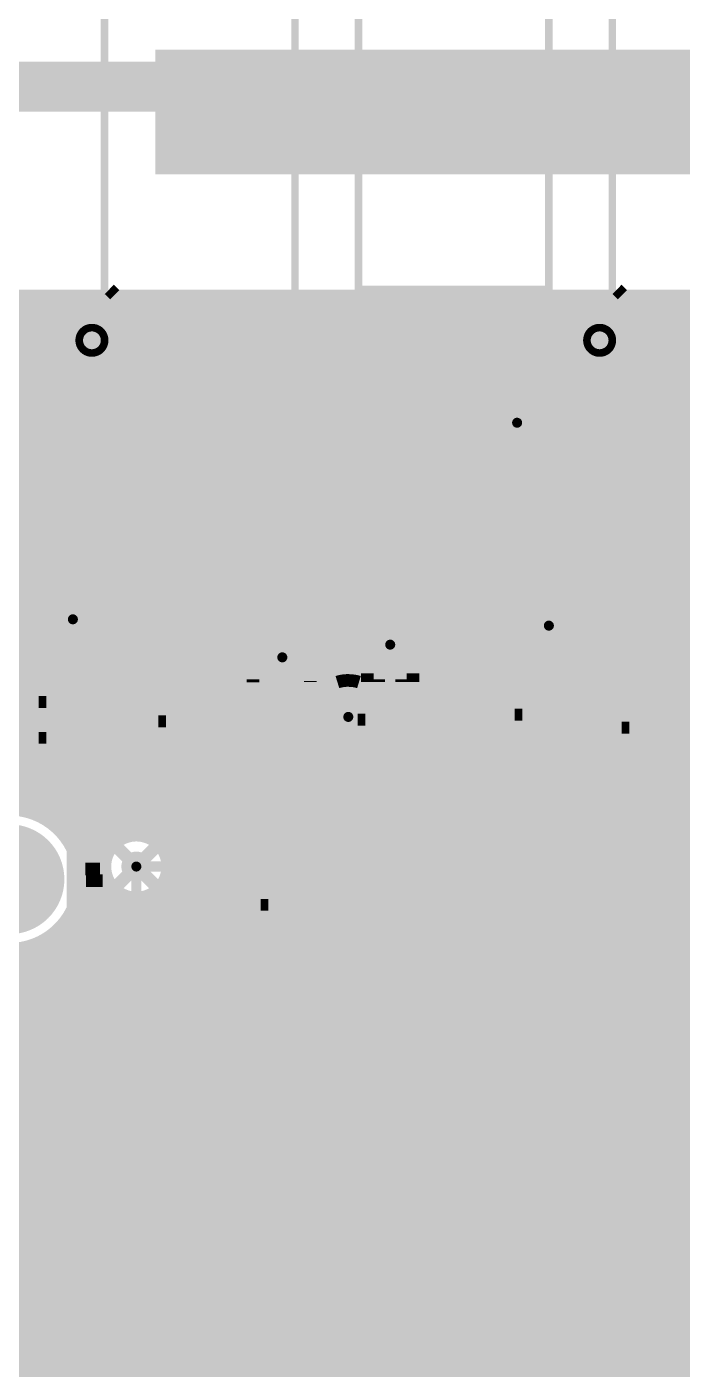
# Model space of a CAD drawing. Extents: x -11 to 221, y -93 to 178.
# Drawn here: x 88.61 to 101.73, y 91.15 to 118.04 of the extents above; entities that cross this region are included whole.
import ezdxf

# ---------------------------------------------------------------- set-up
doc = ezdxf.new("R2010")
doc.units = 0
doc.header["$MEASUREMENT"] = 0
doc.layers.get('0').update_dxf_attribs({"linetype": 'CONTINUOUS'})
for name, color, linetype in [('26-349-0_BOT', 7, 'CONTINUOUS'), ('26-349-0_DRD', 7, 'CONTINUOUS'), ('26-349-0_DRL', 2, 'CONTINUOUS'), ('26-349-0_FAB', 1, 'CONTINUOUS'), ('26-349-0_IN1', 3, 'CONTINUOUS'), ('26-349-0_IN2', 5, 'CONTINUOUS'), ('26-349-0_SMB', 10, 'CONTINUOUS'), ('26-349-0_SMT', 14, 'CONTINUOUS'), ('26-349-0_SPT', 9, 'CONTINUOUS'), ('26-349-0_SST', 12, 'CONTINUOUS'), ('26-349-0_TOP', 11, 'CONTINUOUS'), ('THRUHOLE_TAP', 15, 'CONTINUOUS')]:
    doc.layers.add(name, color=color, linetype=linetype)

# ---------------------------------------------------------------- blocks, each defined once
blk = doc.blocks.new('ROUND_50')
at = {"const_width": 1.09982}
blk.add_lwpolyline([(-0.54991, 0, 1), (0.54991, 0, 1)], format="xyb", close=True, dxfattribs=at)
blk = doc.blocks.new('ROUND_78')
at = {"const_width": 0.29972}
blk.add_lwpolyline([(-0.14986, 0, 1), (0.14986, 0, 1)], format="xyb", close=True, dxfattribs=at)
blk = doc.blocks.new('ROUND_96')
at = {"const_width": 0.50038}
blk.add_lwpolyline([(-0.25019, 0, 1), (0.25019, 0, 1)], format="xyb", close=True, dxfattribs=at)
blk = doc.blocks.new('ROUND_101')
at = {"const_width": 0.10033}
blk.add_lwpolyline([(-0.050164, 0, 1), (0.050164, 0, 1)], format="xyb", close=True, dxfattribs=at)
blk = doc.blocks.new('ROUND_102')
at = {"const_width": 0.10033}
blk.add_lwpolyline([(-0.050164, 0, 1), (0.050164, 0, 1)], format="xyb", close=True, dxfattribs=at)
blk = doc.blocks.new('ROUND_82')
at = {"const_width": 0.29972}
blk.add_lwpolyline([(-0.14986, 0, 1), (0.14986, 0, 1)], format="xyb", close=True, dxfattribs=at)
blk = doc.blocks.new('ROUND_83')
at = {"const_width": 0.29972}
blk.add_lwpolyline([(-0.14986, 0, 1), (0.14986, 0, 1)], format="xyb", close=True, dxfattribs=at)
blk = doc.blocks.new('RECTANGLE_3')
blk.add_solid([(0.4826, 0.4064), (0.4826, -0.4064), (-0.4826, 0.4064), (-0.4826, -0.4064)])
blk = doc.blocks.new('RECTANGLE_17')
blk.add_solid([(0.508, 0.635), (0.508, -0.635), (-0.508, 0.635), (-0.508, -0.635)])
blk = doc.blocks.new('RECTANGLE_12')
blk.add_solid([(0.40005, 0.65024), (0.40005, -0.65024), (-0.40005, 0.65024), (-0.40005, -0.65024)])
blk = doc.blocks.new('ROUND_88')
at = {"const_width": 0.10033}
blk.add_lwpolyline([(-0.050164, 0, 1), (0.050164, 0, 1)], format="xyb", close=True, dxfattribs=at)
blk = doc.blocks.new('ROUND_90')
at = {"const_width": 0.50038}
blk.add_lwpolyline([(-0.25019, 0, 1), (0.25019, 0, 1)], format="xyb", close=True, dxfattribs=at)

msp = doc.modelspace()

# ---------------------------------------------------------------- linework, layer by layer
at = {"layer": '26-349-0_BOT', "const_width": 0.2032}
for points in [[(150.495, 108.966), (89.662, 108.966), (88.646, 109.982), (84.328, 109.982)], [(90.805, 101.219), (122.936, 101.219), (123.317, 100.838)], [(86.995, 94.742), (120.142, 94.742), (120.65, 95.25)], [(148.2852, 92.6338), (82.3722, 92.6338)]]:
    msp.add_lwpolyline(points, dxfattribs=at)
at = {"layer": '26-349-0_DRD', "const_width": 0.254}
for points in [[(97.155, 111.379), (97.155, 108.839)], [(99.695, 111.379), (97.155, 111.379)], [(99.695, 111.379), (97.155, 108.839)], [(99.695, 108.839), (97.155, 111.379)], [(97.155, 111.379), (97.155, 108.839)], [(99.695, 111.379), (97.155, 111.379)], [(99.695, 111.379), (97.155, 108.839)], [(99.695, 108.839), (97.155, 111.379)], [(99.695, 108.839), (99.695, 111.379)], [(99.695, 108.839), (99.695, 111.379)], [(97.155, 108.839), (99.695, 108.839)], [(97.155, 108.839), (99.695, 108.839)], [(90.805, 107.442), (88.265, 107.442)], [(90.805, 107.442), (88.265, 104.902)], [(90.805, 104.902), (88.265, 107.442)], [(90.805, 107.442), (88.265, 107.442)], [(90.805, 107.442), (88.265, 104.902)], [(90.805, 104.902), (88.265, 107.442)], [(90.805, 104.902), (90.805, 107.442)], [(90.805, 104.902), (90.805, 107.442)], [(97.79, 107.315), (97.79, 104.775)], [(100.33, 107.315), (97.79, 107.315)], [(100.33, 107.315), (97.79, 104.775)], [(100.33, 104.775), (97.79, 107.315)], [(97.79, 107.315), (97.79, 104.775)], [(100.33, 107.315), (97.79, 107.315)], [(100.33, 107.315), (97.79, 104.775)], [(100.33, 104.775), (97.79, 107.315)], [(100.33, 104.775), (100.33, 107.315)], [(100.33, 104.775), (100.33, 107.315)], [(94.615, 106.934), (94.615, 104.394)], [(97.155, 106.934), (94.615, 106.934)], [(97.155, 106.934), (94.615, 104.394)], [(97.155, 104.394), (94.615, 106.934)], [(94.615, 106.934), (94.615, 104.394)], [(97.155, 106.934), (94.615, 106.934)], [(97.155, 106.934), (94.615, 104.394)], [(97.155, 104.394), (94.615, 106.934)], [(97.155, 104.394), (97.155, 106.934)], [(97.155, 104.394), (97.155, 106.934)], [(92.456, 106.68), (92.456, 104.14)], [(94.996, 106.68), (92.456, 106.68)], [(94.996, 106.68), (92.456, 104.14)], [(94.996, 104.14), (92.456, 106.68)], [(92.456, 106.68), (92.456, 104.14)], [(94.996, 106.68), (92.456, 106.68)], [(94.996, 106.68), (92.456, 104.14)], [(94.996, 104.14), (92.456, 106.68)], [(94.996, 104.14), (94.996, 106.68)], [(94.996, 104.14), (94.996, 106.68)], [(93.7768, 105.4862), (93.7768, 102.9462)], [(96.3168, 105.4862), (93.7768, 105.4862)], [(96.3168, 105.4862), (93.7768, 102.9462)], [(96.3168, 102.9462), (93.7768, 105.4862)], [(93.7768, 105.4862), (93.7768, 102.9462)], [(96.3168, 105.4862), (93.7768, 105.4862)], [(96.3168, 105.4862), (93.7768, 102.9462)], [(96.3168, 102.9462), (93.7768, 105.4862)], [(96.3168, 102.9462), (96.3168, 105.4862)], [(96.3168, 102.9462), (96.3168, 105.4862)], [(88.265, 104.902), (90.805, 104.902)], [(88.265, 104.902), (90.805, 104.902)], [(97.79, 104.775), (100.33, 104.775)], [(97.79, 104.775), (100.33, 104.775)], [(94.615, 104.394), (97.155, 104.394)], [(94.615, 104.394), (97.155, 104.394)], [(92.456, 104.14), (94.996, 104.14)], [(92.456, 104.14), (94.996, 104.14)], [(93.7768, 102.9462), (96.3168, 102.9462)], [(93.7768, 102.9462), (96.3168, 102.9462)], [(89.535, 102.489), (89.535, 99.949)], [(92.075, 102.489), (89.535, 102.489)], [(92.075, 102.489), (89.535, 99.949)], [(92.075, 99.949), (89.535, 102.489)], [(92.075, 99.949), (92.075, 102.489)], [(88.9, 100.965), (88.265, 101.6)], [(88.265, 100.33), (88.9, 100.965)], [(89.535, 99.949), (92.075, 99.949)]]:
    msp.add_lwpolyline(points, dxfattribs=at)
at = {"layer": '26-349-0_DRL', "const_width": 2.49936}
msp.add_lwpolyline([(91.186, 116.332), (162.56, 116.332), (164.211, 117.983), (174.752, 117.983)], dxfattribs=at)
at = {"layer": '26-349-0_FAB', "const_width": 1.00076}
msp.add_lwpolyline([(187.325, 48.26), (67.945, 48.26), (67.945, 115.57), (69.215, 116.84), (187.96, 116.84)], dxfattribs=at)
at = {"layer": '26-349-0_IN1', "const_width": 0.254}
for points in [[(165.481, 112.649), (71.247, 112.649), (69.596, 110.998), (69.596, 51.562)], [(165.481, 112.5982), (71.1962, 112.5982)], [(88.5698, 112.649), (88.5698, 108.966)], [(88.7984, 112.649), (88.7984, 108.966)], [(89.027, 112.649), (89.027, 108.966)], [(89.2556, 112.649), (89.2556, 108.966)], [(89.4842, 112.649), (89.4842, 108.966)], [(89.7128, 112.649), (89.7128, 108.966)], [(89.9414, 112.649), (89.9414, 108.966)], [(90.17, 112.649), (90.17, 108.966)], [(90.3986, 112.649), (90.3986, 108.966)], [(90.6272, 112.649), (90.6272, 108.966)], [(90.8558, 112.649), (90.8558, 108.966)], [(91.0844, 112.649), (91.0844, 108.966)], [(91.313, 112.649), (91.313, 108.966)], [(91.5416, 112.649), (91.5416, 108.966)], [(91.7702, 112.649), (91.7702, 108.966)], [(91.9988, 112.649), (91.9988, 108.966)], [(92.2274, 112.649), (92.2274, 108.966)], [(92.456, 112.649), (92.456, 108.966)], [(92.6846, 112.649), (92.6846, 108.966)], [(92.9132, 112.649), (92.9132, 108.966)], [(93.1418, 112.649), (93.1418, 108.966)], [(93.3704, 112.649), (93.3704, 108.966)], [(93.599, 112.649), (93.599, 108.966)], [(93.8276, 112.649), (93.8276, 108.966)], [(94.0562, 112.649), (94.0562, 108.966)], [(94.2848, 112.649), (94.2848, 108.966)], [(94.5134, 112.649), (94.5134, 108.966)], [(94.742, 112.649), (94.742, 108.966)], [(94.9706, 112.649), (94.9706, 108.966)], [(95.1992, 112.649), (95.1992, 108.966)], [(95.4278, 112.649), (95.4278, 108.966)], [(95.6564, 112.649), (95.6564, 108.966)], [(95.885, 112.649), (95.885, 108.966)], [(96.1136, 112.649), (96.1136, 108.966)], [(96.3422, 112.649), (96.3422, 108.966)], [(96.5708, 112.649), (96.5708, 108.966)], [(96.7994, 112.649), (96.7994, 108.966)], [(97.028, 112.649), (97.028, 108.966)], [(97.2566, 112.649), (97.2566, 108.966)], [(97.4852, 112.649), (97.4852, 108.966)], [(97.7138, 112.649), (97.7138, 108.966)], [(97.9424, 112.649), (97.9424, 108.966)], [(98.171, 112.649), (98.171, 108.966)], [(98.3996, 112.649), (98.3996, 108.966)], [(98.6282, 112.649), (98.6282, 108.966)], [(98.8568, 112.649), (98.8568, 108.966)], [(99.0854, 112.649), (99.0854, 108.966)], [(99.314, 112.649), (99.314, 108.966)], [(99.5426, 112.649), (99.5426, 108.966)], [(99.7712, 112.649), (99.7712, 108.966)], [(99.9998, 112.649), (99.9998, 108.966)], [(100.2284, 112.649), (100.2284, 108.966)], [(100.457, 112.649), (100.457, 108.966)], [(100.6856, 112.649), (100.6856, 108.966)], [(100.9142, 112.649), (100.9142, 108.966)], [(101.1428, 112.649), (101.1428, 108.966)], [(101.3714, 112.649), (101.3714, 108.966)], [(101.6, 112.649), (101.6, 108.966)], [(101.8286, 112.649), (101.8286, 108.966)], [(165.481, 112.3696), (70.9676, 112.3696)], [(165.481, 112.141), (70.739, 112.141)], [(165.481, 111.9124), (70.5104, 111.9124)], [(165.481, 111.6838), (70.2818, 111.6838)], [(165.481, 111.2266), (69.8246, 111.2266)], [(165.481, 111.4552), (70.0532, 111.4552)], [(165.481, 110.998), (69.596, 110.998)], [(133.48462, 110.7694), (69.596, 110.7694)], [(133.31952, 110.5408), (84.80044, 110.5408)], [(133.25602, 110.3122), (84.98078, 110.3122)], [(133.26872, 110.0836), (85.0519, 110.0836)], [(133.36016, 109.855), (86.72576, 109.855)], [(133.58114, 109.6264), (86.87562, 109.6264)], [(137.99058, 109.3978), (86.92896, 109.3978)], [(149.79142, 109.1692), (86.90864, 109.1692)], [(148.32838, 108.966), (86.82482, 108.966)], [(148.3106, 108.4072), (84.89188, 108.2294)], [(88.5698, 108.23956), (88.5698, 104.90454)], [(88.7984, 108.23956), (88.7984, 104.90454)], [(89.027, 108.23956), (89.027, 104.90708)], [(89.2556, 108.23956), (89.2556, 104.90708)], [(89.4842, 108.2421), (89.4842, 104.90708)], [(89.7128, 108.2421), (89.7128, 104.90708)], [(89.9414, 108.2421), (89.9414, 104.90708)], [(90.17, 108.2421), (90.17, 104.90708)], [(90.3986, 108.24464), (90.3986, 104.90708)], [(90.6272, 108.24464), (90.6272, 104.90708)], [(90.8558, 108.24464), (90.8558, 104.90962)], [(91.0844, 108.24464), (91.0844, 104.90962)], [(91.313, 108.24718), (91.313, 104.90962)], [(91.5416, 108.24718), (91.5416, 104.90962)], [(91.7702, 108.24718), (91.7702, 104.90962)], [(91.9988, 108.24718), (91.9988, 104.90962)], [(92.2274, 108.24972), (92.2274, 104.90962)], [(92.456, 108.24972), (92.456, 104.91216)], [(92.6846, 108.24972), (92.6846, 104.91216)], [(92.9132, 108.24972), (92.9132, 104.91216)], [(93.1418, 108.25226), (93.1418, 105.84942)], [(93.3704, 108.25226), (93.3704, 106.05008)], [(93.599, 108.25226), (93.599, 106.12882)], [(93.8276, 108.25226), (93.8276, 106.1339)], [(94.0562, 108.2548), (94.0562, 106.06278)], [(150.32228, 108.2548), (94.1324, 108.2548)], [(94.2848, 108.2548), (94.2848, 105.88244)], [(94.5134, 108.2548), (94.5134, 104.9147)], [(94.742, 108.25734), (94.742, 104.9147)], [(94.9706, 108.25734), (94.9706, 104.94264)], [(95.1992, 108.25734), (95.1992, 105.918)], [(95.4278, 108.25734), (95.4278, 106.2355)], [(95.6564, 108.25988), (95.6564, 106.35742)], [(95.885, 108.25988), (95.885, 106.39552)], [(96.1136, 108.25988), (96.1136, 106.35742)], [(96.3422, 108.25988), (96.3422, 106.2355)], [(96.5708, 108.26242), (96.5708, 105.918)], [(96.7994, 108.26242), (96.7994, 104.91724)], [(97.028, 108.26242), (97.028, 104.91724)], [(97.2566, 108.26242), (97.2566, 104.91724)], [(97.4852, 108.26496), (97.4852, 104.91724)], [(97.7138, 108.26496), (97.7138, 104.91978)], [(97.9424, 108.26496), (97.9424, 104.91978)], [(98.171, 108.26496), (98.171, 104.91978)], [(98.3996, 108.2675), (98.3996, 104.91978)], [(98.6282, 108.2675), (98.6282, 104.91978)], [(98.8568, 108.2675), (98.8568, 104.91978)], [(99.0854, 108.2675), (99.0854, 104.91978)], [(99.314, 108.27004), (99.314, 104.91978)], [(99.5426, 108.27004), (99.5426, 104.92232)], [(99.7712, 108.27004), (99.7712, 104.92232)], [(99.9998, 108.27004), (99.9998, 104.92232)], [(100.2284, 108.27258), (100.2284, 104.92232)], [(100.457, 108.27258), (100.457, 104.92232)], [(100.6856, 108.27258), (100.6856, 104.92232)], [(100.9142, 108.27258), (100.9142, 104.92232)], [(101.1428, 108.27512), (101.1428, 104.92486)], [(101.3714, 108.27512), (101.3714, 104.92486)], [(101.6, 108.27512), (101.6, 104.92486)], [(101.8286, 108.27512), (101.8286, 104.92486)], [(148.78558, 108.0262), (84.96808, 108.0262)], [(148.58492, 107.7976), (84.97824, 107.7976)], [(148.50364, 107.569), (84.91728, 107.569)], [(148.5011, 107.3404), (84.75218, 107.3404)], [(148.57222, 107.1118), (74.9808, 107.1118)], [(146.25828, 106.8832), (84.37118, 106.8832)], [(145.87982, 106.6546), (84.74964, 106.6546)], [(105.51922, 106.426), (84.8868, 106.426)], [(95.38462, 106.1974), (84.93252, 106.1974)], [(105.36936, 106.1974), (96.38538, 106.1974)], [(93.25356, 105.9688), (84.90204, 105.9688)], [(95.21952, 105.9688), (94.19844, 105.9688)], [(102.77856, 105.9688), (96.55048, 105.9688)], [(93.07322, 105.7402), (84.79028, 105.7402)], [(95.15602, 105.7402), (94.37878, 105.7402)], [(102.59822, 105.7402), (96.61144, 105.7402)], [(93.00464, 105.283), (81.7118, 105.283)], [(93.0021, 105.5116), (84.51596, 105.5116)], [(95.26016, 105.283), (94.44482, 105.283)], [(95.16872, 105.5116), (94.4499, 105.5116)], [(95.1992, 105.41), (95.1992, 104.93248)], [(102.52964, 105.283), (96.50984, 105.283)], [(96.5708, 105.41), (96.5708, 104.91724)], [(102.5271, 105.5116), (96.60128, 105.5116)], [(93.08592, 105.0544), (81.57464, 105.0544)], [(95.48114, 105.0544), (94.36608, 105.0544)], [(95.4278, 105.0925), (95.4278, 104.9147)], [(102.61092, 105.0544), (96.28886, 105.0544)], [(96.3422, 105.0925), (96.3422, 104.91724)], [(93.19006, 104.91216), (86.106, 104.902)], [(93.1418, 104.97058), (93.1418, 104.91216)], [(94.82836, 104.9147), (94.26448, 104.9147)], [(94.2848, 104.93756), (94.2848, 104.9147)], [(102.70236, 104.92486), (95.26016, 104.9147)], [(95.6564, 104.96804), (95.6564, 104.9147)], [(96.1136, 104.96804), (96.1136, 104.91724)], [(86.741, 104.013), (94.3483, 104.0003)], [(88.5698, 104.01046), (88.5698, 102.46614)], [(88.7984, 104.01046), (88.7984, 102.4001)], [(89.027, 104.00792), (89.027, 102.29342)], [(89.2556, 104.00792), (89.2556, 102.1334)], [(89.4842, 104.00792), (89.4842, 101.8921)], [(89.7128, 104.00792), (89.7128, 101.46538)], [(89.9414, 104.00792), (89.9414, 83.90128)], [(90.17, 104.00792), (90.17, 101.58222)], [(90.3986, 104.00792), (90.3986, 101.82606)], [(90.6272, 104.00792), (90.6272, 101.92766)], [(90.8558, 104.00538), (90.8558, 101.94798)], [(91.0844, 104.00538), (91.0844, 101.89464)], [(91.313, 104.00538), (91.313, 101.74478)], [(91.5416, 104.00538), (91.5416, 77.3049)], [(91.7702, 104.00538), (91.7702, 77.23378)], [(91.9988, 104.00538), (91.9988, 82.84718)], [(92.2274, 104.00538), (92.2274, 83.22564)], [(92.456, 104.00284), (92.456, 83.3628)], [(92.6846, 104.00284), (92.6846, 83.40852)], [(92.9132, 104.00284), (92.9132, 83.37804)], [(93.1418, 104.00284), (93.1418, 83.26628)], [(93.3704, 104.00284), (93.3704, 82.99196)], [(93.599, 104.00284), (93.599, 76.94168)], [(93.8276, 104.00284), (93.8276, 77.00264)], [(94.0562, 104.00284), (94.0562, 80.10144)], [(94.2848, 104.0003), (94.2848, 80.28178)], [(95.7453, 104.0003), (104.02824, 103.9876)], [(95.885, 103.99776), (95.885, 84.03082)], [(96.1136, 103.99776), (96.1136, 83.95208)], [(96.3422, 103.99776), (96.3422, 83.75142)], [(96.5708, 103.99776), (96.5708, 51.562)], [(96.7994, 103.99776), (96.7994, 51.562)], [(97.028, 103.99776), (97.028, 51.562)], [(97.2566, 103.99776), (97.2566, 51.562)], [(97.4852, 103.99776), (97.4852, 51.562)], [(97.7138, 103.99522), (97.7138, 51.562)], [(97.9424, 103.99522), (97.9424, 51.562)], [(98.171, 103.99522), (98.171, 51.562)], [(98.3996, 103.99522), (98.3996, 51.562)], [(98.6282, 103.99522), (98.6282, 51.562)], [(98.8568, 103.99522), (98.8568, 51.562)], [(99.0854, 103.99522), (99.0854, 51.562)], [(99.314, 103.99268), (99.314, 51.562)], [(99.5426, 103.99268), (99.5426, 51.562)], [(99.7712, 103.99268), (99.7712, 51.562)], [(99.9998, 103.99268), (99.9998, 51.562)], [(100.2284, 103.99268), (100.2284, 51.562)], [(100.457, 103.99268), (100.457, 51.562)], [(100.6856, 103.99268), (100.6856, 51.562)], [(100.9142, 103.99014), (100.9142, 51.562)], [(101.1428, 103.99014), (101.1428, 51.562)], [(101.3714, 103.99014), (101.3714, 51.562)], [(101.6, 103.99014), (101.6, 51.562)], [(101.8286, 103.99014), (101.8286, 51.562)], [(94.54642, 103.6828), (86.4108, 103.6828)], [(94.38132, 103.9114), (86.6394, 103.9114)], [(94.5134, 103.71582), (94.5134, 80.3529)], [(104.22382, 103.6828), (95.54718, 103.6828)], [(95.6564, 103.81234), (95.6564, 84.0359)], [(104.05872, 103.9114), (95.71228, 103.9114)], [(128.20142, 103.4542), (86.1822, 103.4542)], [(94.742, 103.55072), (94.742, 80.34782)], [(94.9706, 103.48722), (94.9706, 80.26908)], [(95.1992, 103.49992), (95.1992, 83.78444)], [(95.4278, 103.59136), (95.4278, 83.96478)], [(128.17348, 103.2256), (85.9536, 103.2256)], [(128.2192, 102.997), (85.725, 102.997)], [(128.35382, 102.7684), (85.4964, 102.7684)], [(128.73228, 102.5398), (85.2678, 102.5398)], [(138.4935, 102.3112), (88.99398, 102.3112)], [(138.36904, 102.0826), (89.31148, 102.0826)], [(90.44178, 101.854), (89.51214, 101.854)], [(138.33348, 101.854), (91.16822, 101.854)], [(90.1954, 101.6254), (89.64676, 101.6254)], [(138.36904, 101.6254), (91.41206, 101.6254)], [(90.0938, 101.3968), (89.73312, 101.3968)], [(122.84456, 101.3968), (91.51366, 101.3968)], [(90.07602, 101.1682), (89.78392, 101.1682)], [(122.66422, 101.1682), (91.53398, 101.1682)], [(90.27922, 100.711), (89.77376, 100.711)], [(90.12936, 100.9396), (89.79662, 100.9396)], [(90.17, 100.85578), (90.17, 83.80984)], [(122.59564, 100.711), (91.33078, 100.711)], [(122.5931, 100.9396), (91.48064, 100.9396)], [(89.7128, 100.46462), (89.7128, 83.91144)], [(122.67692, 100.4824), (89.71788, 100.4824)], [(90.3986, 100.6094), (90.3986, 83.58886)], [(90.6272, 100.5078), (90.6272, 57.81294)], [(90.8558, 100.49002), (90.8558, 77.02042)], [(91.0844, 100.54336), (91.0844, 77.22108)], [(91.313, 100.69322), (91.313, 77.29982)], [(122.87758, 100.2538), (89.62136, 100.2538)], [(133.08584, 100.0252), (89.47404, 100.0252)], [(89.4842, 100.0379), (89.4842, 83.85048)], [(89.027, 99.63658), (89.027, 84.03082)], [(130.40614, 99.7966), (89.2556, 99.7966)], [(89.2556, 99.7966), (89.2556, 83.95208)], [(88.5698, 99.46386), (88.5698, 83.96478)], [(88.7984, 99.5299), (88.7984, 84.0359)], [(130.18516, 99.568), (88.89238, 99.568)], [(130.08102, 99.1108), (81.8388, 99.1108)], [(130.09372, 99.3394), (82.0674, 99.3394)], [(125.67158, 98.8822), (81.6102, 98.8822)], [(125.47092, 98.6536), (81.3816, 98.6536)], [(125.38964, 98.425), (81.153, 98.425)], [(125.3871, 98.1964), (80.9244, 98.1964)], [(125.45822, 97.9678), (80.6958, 97.9678)], [(153.20264, 97.5106), (80.2386, 97.5106)], [(125.63856, 97.7392), (80.4672, 97.7392)], [(153.4414, 97.282), (80.01, 97.282)], [(153.47696, 97.0534), (79.7814, 97.0534)], [(153.2255, 96.8248), (79.5528, 96.8248)], [(153.06294, 96.5962), (79.3242, 96.5962)], [(152.8953, 96.139), (78.867, 96.139)], [(152.95626, 96.3676), (79.0956, 96.3676)], [(120.33504, 95.9104), (80.89138, 95.9104)], [(120.05818, 95.6818), (81.05648, 95.6818)], [(119.94642, 95.4532), (87.16518, 95.4532)], [(119.91848, 95.2246), (87.54364, 95.2246)], [(119.9642, 94.996), (87.6808, 94.996)], [(120.47728, 94.5388), (87.69604, 94.5388)], [(120.09882, 94.7674), (87.72652, 94.7674)], [(132.74802, 94.3102), (87.58428, 94.3102)], [(132.80136, 94.0816), (87.30996, 94.0816)], [(132.95122, 93.853), (83.17484, 93.853)], [(155.8544, 93.6244), (83.06308, 93.6244)], [(155.7528, 93.3958), (82.78876, 93.3958)], [(147.78482, 93.1672), (82.87258, 93.1672)], [(147.61972, 92.9386), (83.03768, 92.9386)], [(147.55622, 92.71), (83.09864, 92.71)], [(147.56892, 92.4814), (83.08848, 92.4814)], [(147.66036, 92.2528), (82.99704, 92.2528)], [(121.48058, 92.0242), (82.77606, 92.0242)], [(121.27992, 91.7956), (78.486, 91.7956)], [(121.19864, 91.567), (78.486, 91.567)], [(121.1961, 91.3384), (78.486, 91.3384)], [(121.26722, 91.1098), (78.486, 91.1098)]]:
    msp.add_lwpolyline(points, dxfattribs=at)
for points in [[(95.885, 106.39552, 0.4142136), (95.15348, 105.664)], [(96.61652, 105.664, 0.4142136), (95.885, 106.39552)], [(93.726, 106.14152, 0.4142136), (92.99448, 105.41)], [(94.45752, 105.41, 0.4142136), (93.726, 106.14152)], [(95.15348, 105.664, 0.4142136), (95.885, 104.93248)], [(95.885, 104.93248, 0.4142136), (96.61652, 105.664)], [(92.99448, 105.41, 0.1893556), (93.19004, 104.91214)], [(94.26448, 104.9147, 0.1880853), (94.45763, 105.41)], [(95.0468, 104.94772, 0.0759188), (94.82846, 104.91438)], [(95.26016, 104.9147, 0.0742493), (95.0468, 104.94656)], [(94.3483, 104.0003, 0.3289003), (95.0468, 103.48468)], [(95.0468, 103.48468, 0.3289011), (95.7453, 104.0003)], [(89.79662, 100.965, 0.4142136), (88.265, 102.49662)], [(90.805, 101.95052, 0.4142136), (90.07348, 101.219)], [(91.53652, 101.219, 0.4142136), (90.805, 101.95052)], [(90.07348, 101.219, 0.4142136), (90.805, 100.48748)], [(90.805, 100.48748, 0.4142136), (91.53652, 101.219)], [(88.265, 99.43338, 0.4142136), (89.79662, 100.965)]]:
    msp.add_lwpolyline(points, format="xyb", dxfattribs=at)
at = {"layer": '26-349-0_IN2', "const_width": 0.254}
for points in [[(172.60062, 112.141), (86.3473, 112.141)], [(172.5676, 112.1156), (86.36254, 112.1156)], [(88.6968, 112.141), (88.6968, 102.32898)], [(88.9254, 112.141), (88.9254, 106.32948)], [(89.154, 112.141), (89.154, 106.67238)], [(89.3826, 112.141), (89.3826, 106.7816)], [(89.6112, 112.141), (89.6112, 106.79684)], [(89.8398, 112.141), (89.8398, 106.72318)], [(90.0684, 112.141), (90.0684, 106.50728)], [(90.297, 112.141), (90.297, 101.58984)], [(90.5256, 112.141), (90.5256, 101.78288)], [(90.7542, 112.141), (90.7542, 101.84638)], [(90.9828, 112.141), (90.9828, 101.82352)], [(91.2114, 112.141), (91.2114, 101.69906)], [(91.44, 112.141), (91.44, 57.94502)], [(91.6686, 112.141), (91.6686, 57.92724)], [(91.8972, 112.141), (91.8972, 57.86882)], [(92.1258, 112.141), (92.1258, 78.46822)], [(92.3544, 112.141), (92.3544, 78.7527)], [(92.583, 112.141), (92.583, 78.84922)], [(92.8116, 112.141), (92.8116, 78.8543)], [(93.0402, 112.141), (93.0402, 78.76794)], [(93.2688, 112.141), (93.2688, 78.52156)], [(93.4974, 112.141), (93.4974, 52.959)], [(93.726, 112.141), (93.726, 52.959)], [(93.9546, 112.141), (93.9546, 52.959)], [(94.1832, 112.141), (94.1832, 80.0862)], [(94.4118, 112.141), (94.4118, 80.2259)], [(94.6404, 112.141), (94.6404, 80.25892)], [(94.869, 112.141), (94.869, 80.20558)], [(95.0976, 112.141), (95.0976, 80.03286)], [(95.3262, 112.141), (95.3262, 83.7692)], [(95.5548, 112.141), (95.5548, 83.9089)], [(95.7834, 112.141), (95.7834, 83.94192)], [(96.012, 112.141), (96.012, 83.88858)], [(96.2406, 112.141), (96.2406, 83.71586)], [(96.4692, 112.141), (96.4692, 52.959)], [(96.6978, 112.141), (96.6978, 52.959)], [(96.9264, 112.141), (96.9264, 52.959)], [(97.155, 112.141), (97.155, 52.959)], [(97.3836, 112.141), (97.3836, 52.959)], [(97.6122, 112.141), (97.6122, 52.959)], [(97.8408, 112.141), (97.8408, 110.34522)], [(98.0694, 112.141), (98.0694, 110.6297)], [(98.298, 112.141), (98.298, 110.72622)], [(98.5266, 112.141), (98.5266, 110.7313)], [(98.7552, 112.141), (98.7552, 110.64494)], [(98.9838, 112.141), (98.9838, 110.39856)], [(99.2124, 112.141), (99.2124, 106.6546)], [(99.441, 112.141), (99.441, 106.54538)], [(99.6696, 112.141), (99.6696, 106.20248)], [(99.8982, 112.141), (99.8982, 52.959)], [(100.1268, 112.141), (100.1268, 52.959)], [(100.3554, 112.141), (100.3554, 52.959)], [(100.584, 112.141), (100.584, 52.959)], [(100.8126, 112.141), (100.8126, 52.959)], [(101.0412, 112.141), (101.0412, 52.959)], [(101.2698, 112.141), (101.2698, 52.959)], [(101.4984, 112.141), (101.4984, 52.959)], [(101.727, 112.141), (101.727, 52.959)], [(172.39742, 111.887), (86.4489, 111.887)], [(146.34972, 111.6584), (86.44382, 111.6584)], [(146.06016, 111.2012), (86.06282, 111.2012)], [(146.13382, 111.4298), (86.3473, 111.4298)], [(146.07286, 110.9726), (69.723, 110.9726)], [(108.21162, 110.744), (69.723, 110.744)], [(97.9424, 110.5154), (84.66328, 110.5154)], [(108.02112, 110.5154), (98.90506, 110.5154)], [(97.82048, 110.2868), (84.87918, 110.2868)], [(107.95762, 110.2868), (99.02952, 110.2868)], [(97.79762, 110.0582), (84.95284, 110.0582)], [(97.8408, 109.87278), (97.8408, 52.959)], [(107.98048, 110.0582), (99.05238, 110.0582)], [(97.86112, 109.8296), (86.60384, 109.8296)], [(98.05162, 109.601), (86.77656, 109.601)], [(98.0694, 109.5883), (98.0694, 52.959)], [(126.24562, 109.601), (98.79584, 109.601)], [(98.9838, 109.8169), (98.9838, 106.66984)], [(108.1024, 109.8296), (98.98888, 109.8296)], [(138.26998, 109.3724), (86.8299, 109.3724)], [(98.298, 109.49178), (98.298, 52.959)], [(98.5266, 109.4867), (98.5266, 106.38028)], [(98.7552, 109.57306), (98.7552, 106.59618)], [(149.89048, 109.1438), (86.79688, 109.1438)], [(149.86762, 108.9152), (86.65718, 108.9152)], [(149.93112, 108.6866), (73.10628, 108.6866)], [(150.12162, 108.458), (71.98868, 108.458)], [(174.117, 108.2294), (69.8246, 108.2294)], [(174.117, 108.0008), (70.0532, 108.0008)], [(174.117, 107.7722), (70.2818, 107.7722)], [(174.117, 107.5436), (70.5104, 107.5436)], [(174.117, 107.315), (70.739, 107.315)], [(148.76272, 107.0864), (70.9676, 107.0864)], [(123.11126, 106.8578), (76.48956, 106.8578)], [(89.10066, 106.6292), (76.73594, 106.6292)], [(98.82378, 106.6292), (89.9668, 106.6292)], [(108.15066, 106.6292), (99.29622, 106.6292)], [(88.94826, 106.4006), (76.8223, 106.4006)], [(98.5393, 106.4006), (90.12174, 106.4006)], [(107.99826, 106.4006), (99.5807, 106.4006)], [(88.90508, 106.172), (76.81722, 106.172)], [(98.44278, 106.172), (90.16492, 106.172)], [(107.95508, 106.172), (99.67722, 106.172)], [(88.94826, 105.9434), (76.7207, 105.9434)], [(88.9254, 106.01198), (88.9254, 102.23246)], [(90.0684, 105.83672), (90.0684, 83.74888)], [(98.4377, 105.9434), (90.12174, 105.9434)], [(99.6696, 105.88498), (99.6696, 52.959)], [(107.99826, 105.9434), (99.6823, 105.9434)], [(89.10066, 105.7148), (76.43622, 105.7148)], [(89.154, 105.66908), (89.154, 102.08514)], [(89.3826, 105.55986), (89.3826, 101.85654)], [(89.6112, 105.54716), (89.6112, 101.4476)], [(89.8398, 105.62082), (89.8398, 83.81238)], [(98.52406, 105.7148), (89.9668, 105.7148)], [(98.5266, 105.70972), (98.5266, 52.959)], [(99.441, 105.54208), (99.441, 52.959)], [(108.15066, 105.7148), (99.59594, 105.7148)], [(98.7679, 105.4862), (72.5678, 105.4862)], [(98.7552, 105.49382), (98.7552, 52.959)], [(98.9838, 105.42016), (98.9838, 52.959)], [(99.2124, 105.43286), (99.2124, 52.959)], [(138.60526, 105.4862), (99.34956, 105.4862)], [(149.44598, 105.2576), (72.7964, 105.2576)], [(149.10308, 105.029), (73.025, 105.029)], [(148.99386, 104.8004), (73.2536, 104.8004)], [(148.98116, 104.5718), (73.4822, 104.5718)], [(149.05482, 104.3432), (73.7108, 104.3432)], [(149.27072, 104.1146), (73.787, 104.1146)], [(150.51278, 103.886), (73.787, 103.886)], [(150.6093, 103.6574), (73.787, 103.6574)], [(150.89378, 103.4288), (73.787, 103.4288)], [(150.56866, 103.2002), (73.787, 103.2002)], [(150.41626, 102.9716), (73.787, 102.9716)], [(150.37308, 102.743), (73.787, 102.743)], [(150.41626, 102.5144), (73.787, 102.5144)], [(150.56866, 102.2858), (88.81364, 102.2858)], [(174.117, 102.0572), (89.18702, 102.0572)], [(90.64498, 101.8286), (89.40546, 101.8286)], [(174.117, 101.8286), (90.96248, 101.8286)], [(90.30208, 101.6), (89.54516, 101.6)], [(174.117, 101.6), (91.30538, 101.6)], [(90.19286, 101.3714), (89.6366, 101.3714)], [(122.98172, 101.3714), (91.4146, 101.3714)], [(90.18016, 101.1428), (89.68232, 101.1428)], [(122.76582, 101.1428), (91.42984, 101.1428)], [(90.25382, 100.9142), (89.69248, 100.9142)], [(90.297, 100.84562), (90.297, 83.55584)], [(91.2114, 100.7364), (91.2114, 78.58506)], [(122.69216, 100.9142), (91.35618, 100.9142)], [(122.81408, 100.457), (89.60104, 100.457)], [(89.6112, 100.4824), (89.6112, 83.78952)], [(90.46972, 100.6856), (89.66708, 100.6856)], [(90.5256, 100.65512), (90.5256, 78.66888)], [(90.7542, 100.59162), (90.7542, 78.73238)], [(90.9828, 100.61448), (90.9828, 78.70952)], [(122.70486, 100.6856), (91.14028, 100.6856)], [(123.15698, 100.2284), (89.48928, 100.2284)], [(161.18586, 99.9998), (89.3191, 99.9998)], [(89.3826, 100.07346), (89.3826, 83.66506)], [(88.9254, 99.695), (88.9254, 52.959)], [(161.14268, 99.7712), (89.0524, 99.7712)], [(89.154, 99.84486), (89.154, 52.959)], [(153.58364, 99.5426), (88.41232, 99.5426)], [(88.6968, 99.60102), (88.6968, 52.959)], [(153.3144, 99.314), (74.15784, 99.314)], [(153.1493, 99.0854), (73.787, 99.0854)], [(125.8189, 98.8568), (73.787, 98.8568)], [(125.57506, 98.6282), (73.787, 98.6282)], [(125.4887, 98.3996), (73.787, 98.3996)], [(125.49378, 98.171), (73.787, 98.171)], [(125.5903, 97.9424), (73.787, 97.9424)], [(125.87478, 97.7138), (74.14006, 97.7138)], [(153.36266, 97.4852), (74.31278, 97.4852)], [(153.67, 97.2566), (74.36612, 97.2566)], [(153.62428, 97.028), (74.3331, 97.028)], [(153.3398, 96.7994), (74.1934, 96.7994)], [(153.16454, 96.5708), (73.787, 96.5708)], [(153.05532, 96.3422), (73.787, 96.3422)], [(152.99436, 96.1136), (73.787, 96.1136)], [(152.97404, 95.885), (73.787, 95.885)], [(120.1674, 95.6564), (73.787, 95.6564)], [(120.04548, 95.4278), (73.787, 95.4278)], [(120.02262, 95.1992), (87.4268, 95.1992)], [(120.08612, 94.9706), (87.58174, 94.9706)], [(120.27662, 94.742), (87.62492, 94.742)], [(160.6296, 94.2848), (87.4268, 94.2848)], [(160.66008, 94.5134), (87.58174, 94.5134)], [(160.50768, 94.0562), (73.787, 94.0562)], [(156.30398, 93.8276), (73.787, 93.8276)], [(155.96108, 93.599), (73.787, 93.599)], [(155.85186, 93.3704), (73.787, 93.3704)], [(147.91182, 93.1418), (82.74304, 93.1418)], [(147.72132, 92.9132), (82.93608, 92.9132)], [(147.65782, 92.6846), (82.99958, 92.6846)], [(147.68068, 92.456), (82.97672, 92.456)], [(147.8026, 92.2274), (82.85226, 92.2274)], [(151.08682, 91.9988), (73.787, 91.9988)], [(151.01316, 91.7702), (73.787, 91.7702)], [(151.02586, 91.5416), (73.787, 91.5416)], [(151.13508, 91.313), (73.787, 91.313)], [(151.47798, 91.0844), (73.787, 91.0844)]]:
    msp.add_lwpolyline(points, dxfattribs=at)
for points in [[(98.425, 110.73892, 0.4142136), (97.79508, 110.109)], [(99.05492, 110.109, 0.4142136), (98.425, 110.73892)], [(97.79508, 110.109, 0.4142136), (98.425, 109.47908)], [(98.425, 109.47908, 0.4142136), (99.05492, 110.109)], [(89.535, 106.80192, 0.4142136), (88.90508, 106.172)], [(89.535, 106.80192, 0.4142136), (88.90508, 106.172)], [(90.16492, 106.172, 0.4142136), (89.535, 106.80192)], [(90.16492, 106.172, 0.4142136), (89.535, 106.80192)], [(99.06, 106.67492, 0.4142136), (98.43008, 106.045)], [(99.06, 106.67492, 0.4142136), (98.43008, 106.045)], [(99.68992, 106.045, 0.4142136), (99.06, 106.67492)], [(99.68992, 106.045, 0.4142136), (99.06, 106.67492)], [(88.90508, 106.172, 0.4142136), (89.535, 105.54208)], [(88.90508, 106.172, 0.4142136), (89.535, 105.54208)], [(89.535, 105.54208, 0.4142136), (90.16492, 106.172)], [(89.535, 105.54208, 0.4142136), (90.16492, 106.172)], [(98.43008, 106.045, 0.4142136), (99.06, 105.41508)], [(98.43008, 106.045, 0.4142136), (99.06, 105.41508)], [(99.06, 105.41508, 0.4142136), (99.68992, 106.045)], [(99.06, 105.41508, 0.4142136), (99.68992, 106.045)], [(89.69502, 100.965, 0.4142136), (88.265, 102.39502)], [(90.805, 101.84892, 0.4142136), (90.17508, 101.219)], [(91.43492, 101.219, 0.4142136), (90.805, 101.84892)], [(90.17508, 101.219, 0.4142136), (90.805, 100.58908)], [(90.805, 100.58908, 0.4142136), (91.43492, 101.219)], [(88.265, 99.53498, 0.4142136), (89.69502, 100.965)]]:
    msp.add_lwpolyline(points, format="xyb", dxfattribs=at)
at = {"layer": '26-349-0_SST', "const_width": 0.1524}
for points in [[(99.06, 120.396), (99.06, 112.776), (95.25, 112.776), (95.25, 120.396), (99.06, 120.396)], [(90.17, 112.649), (90.17, 120.269), (93.98, 120.269), (93.98, 112.649), (90.17, 112.649)], [(100.33, 112.649), (100.33, 120.269), (104.14, 120.269), (104.14, 112.649), (100.33, 112.649)], [(90.40876, 112.81918), (90.22588, 112.63376)], [(90.60434, 112.63376), (90.60434, 112.21212), (91.00566, 112.21212), (91.00566, 112.63376)], [(93.14434, 112.63376), (93.14434, 112.21212), (93.54566, 112.21212), (93.54566, 112.63376)], [(96.08566, 112.68456), (96.08566, 112.26292), (96.08566, 112.11306), (96.08566, 111.96066), (96.08566, 111.46028), (95.68434, 111.46028), (95.68434, 111.96066), (95.68434, 112.11306), (95.68434, 112.26292), (95.68434, 112.68456)], [(98.62566, 112.68456), (98.62566, 112.26292), (98.62566, 112.11306), (98.62566, 111.96066), (98.62566, 111.46028), (98.22434, 111.46028), (98.22434, 111.96066), (98.22434, 112.11306), (98.22434, 112.26292), (98.22434, 112.68456)], [(100.56876, 112.81918), (100.38588, 112.63376)], [(100.76434, 112.63376), (100.76434, 112.21212), (101.16566, 112.21212), (101.16566, 112.63376)], [(91.00566, 112.21212), (91.00566, 112.0648), (91.00566, 111.90986), (91.00566, 111.40948), (90.60434, 111.40948), (90.60434, 111.90986), (90.60434, 112.0648), (90.60434, 112.21212)], [(90.60434, 112.0648), (91.00566, 112.0648)], [(93.54566, 112.21212), (93.54566, 112.0648), (93.54566, 111.90986), (93.54566, 111.40948), (93.14434, 111.40948), (93.14434, 111.90986), (93.14434, 112.0648), (93.14434, 112.21212)], [(93.14434, 112.0648), (93.54566, 112.0648)], [(95.68434, 112.26292), (96.08566, 112.26292)], [(95.68434, 112.11306), (96.08566, 112.11306)], [(98.22434, 112.26292), (98.62566, 112.26292)], [(98.22434, 112.11306), (98.62566, 112.11306)], [(101.16566, 112.21212), (101.16566, 112.0648), (101.16566, 111.90986), (101.16566, 111.40948), (100.76434, 111.40948), (100.76434, 111.90986), (100.76434, 112.0648), (100.76434, 112.21212)], [(100.76434, 112.0648), (101.16566, 112.0648)], [(90.13952, 111.88192), (89.69248, 111.88192)], [(89.7636, 111.9632), (89.7636, 111.5568)], [(89.90076, 112.014), (89.90076, 111.506)], [(90.03792, 111.98352), (90.03792, 111.53648)], [(90.60434, 111.90986), (91.00566, 111.90986)], [(93.14434, 111.90986), (93.54566, 111.90986)], [(95.68434, 111.96066), (96.08566, 111.96066)], [(98.22434, 111.96066), (98.62566, 111.96066)], [(100.29952, 111.88192), (99.85248, 111.88192)], [(99.9236, 111.9632), (99.9236, 111.5568)], [(100.06076, 112.014), (100.06076, 111.506)], [(100.19792, 111.98352), (100.19792, 111.53648)], [(100.76434, 111.90986), (101.16566, 111.90986)], [(90.17, 111.74476), (89.662, 111.74476)], [(90.1192, 111.6076), (89.7128, 111.6076)], [(100.33, 111.74476), (99.822, 111.74476)], [(100.2792, 111.6076), (99.8728, 111.6076)], [(90.678, 105.664), (94.742, 105.664), (94.742, 110.236), (92.964, 110.236), (92.71, 109.982), (92.456, 110.236), (90.678, 110.236), (90.678, 105.664)], [(100.203, 105.664), (104.267, 105.664), (104.267, 110.236), (102.489, 110.236), (102.235, 109.982), (101.981, 110.236), (100.203, 110.236), (100.203, 105.664)], [(88.7095, 109.4105), (88.7095, 106.4895), (90.3478, 106.4895), (90.3478, 109.4105), (88.7095, 109.4105)], [(96.7105, 106.4895), (96.7105, 109.4105), (95.0722, 109.4105), (95.0722, 106.4895), (96.7105, 106.4895)], [(98.2345, 109.4105), (98.2345, 106.4895), (99.8728, 106.4895), (99.8728, 109.4105), (98.2345, 109.4105)], [(89.4334, 105.59034), (89.4334, 105.23474), (89.60358, 105.11536), (89.77376, 105.11536), (89.9414, 105.23474), (89.9414, 105.59034), (88.9254, 105.59034)], [(98.9584, 105.33634), (98.9584, 104.98074), (99.12858, 104.86136), (99.29876, 104.86136), (99.4664, 104.98074), (99.4664, 105.33634), (98.4504, 105.33634)], [(89.4334, 105.29316), (88.9254, 105.11536)], [(91.4908, 105.20426), (91.32062, 105.14584), (91.32062, 104.90708), (91.4908, 104.84866), (91.66098, 104.72928), (92.16898, 104.72928), (92.33662, 104.79024), (92.33662, 105.14584), (92.16898, 105.20426), (91.4908, 105.20426)], [(95.81642, 105.23728), (95.81642, 104.88168), (95.98406, 104.7623), (96.15424, 104.7623), (96.32442, 104.88168), (96.32442, 105.23728), (95.30842, 105.23728)], [(100.7618, 105.07726), (100.59162, 105.01884), (100.59162, 104.78008), (100.7618, 104.72166), (100.93198, 104.60228), (101.43998, 104.60228), (101.60762, 104.66324), (101.60762, 105.01884), (101.43998, 105.07726), (100.7618, 105.07726)], [(91.66098, 104.96804), (91.32062, 104.72928)], [(93.1545, 104.9655), (93.1545, 102.0445), (94.7928, 102.0445), (94.7928, 104.9655), (93.1545, 104.9655)], [(95.81642, 104.9401), (95.30842, 104.7623)], [(98.9584, 105.03916), (98.4504, 104.86136)], [(100.93198, 104.84104), (100.59162, 104.60228)], [(88.9254, 104.39654), (88.9254, 104.63276)], [(88.9254, 104.51592), (89.9414, 104.51592), (89.77376, 104.63276)], [(95.30842, 104.04348), (95.30842, 104.2797)], [(95.30842, 104.16286), (96.32442, 104.16286), (96.15424, 104.2797)], [(98.4504, 104.14254), (98.4504, 104.37876)], [(98.4504, 104.26192), (99.4664, 104.26192), (99.29876, 104.37876)], [(91.32062, 104.01046), (91.32062, 104.24668)], [(91.32062, 104.12984), (92.33662, 104.12984), (92.16898, 104.24668)], [(100.59162, 103.88346), (100.59162, 104.11968)], [(100.59162, 104.00284), (101.60762, 104.00284), (101.43998, 104.11968)], [(88.9254, 103.67772), (88.9254, 103.91394)], [(88.9254, 103.79456), (89.9414, 103.79456), (89.77376, 103.91394)], [(95.30842, 103.20528), (95.30842, 103.68026), (95.98406, 103.20528), (96.15424, 103.20528), (96.32442, 103.2637), (96.32442, 103.6193), (96.15424, 103.68026)], [(98.4504, 103.30434), (98.4504, 103.77932), (99.12858, 103.30434), (99.29876, 103.30434), (99.4664, 103.36276), (99.4664, 103.71836), (99.29876, 103.77932)], [(91.32062, 103.52786), (92.33662, 103.17226), (92.33662, 103.64724)], [(101.09962, 103.10368), (101.2698, 103.04526), (101.43998, 103.04526), (101.60762, 103.10368), (101.60762, 103.45928), (101.43998, 103.52024), (101.2698, 103.52024), (101.09962, 103.45928), (101.09962, 103.10368), (100.93198, 103.04526), (100.7618, 103.04526), (100.59162, 103.10368), (100.59162, 103.45928), (100.7618, 103.52024), (100.93198, 103.52024), (101.09962, 103.45928)], [(89.4334, 102.89794), (89.4334, 103.25354), (89.60358, 103.31196), (89.77376, 103.31196), (89.9414, 103.25354), (89.9414, 102.89794), (89.77376, 102.83952), (89.60358, 102.83952), (88.9254, 103.07574)], [(98.9584, 102.52456), (99.12858, 102.46614), (99.29876, 102.46614), (99.4664, 102.52456), (99.4664, 102.88016), (99.29876, 102.94112), (99.12858, 102.94112), (98.9584, 102.88016), (98.9584, 102.52456), (98.79076, 102.46614), (98.62058, 102.46614), (98.4504, 102.52456), (98.4504, 102.88016), (98.62058, 102.94112), (98.79076, 102.94112), (98.9584, 102.88016)], [(95.81642, 102.7811), (95.81642, 102.4255), (95.64624, 102.36708), (95.47606, 102.36708), (95.30842, 102.4255), (95.30842, 102.7811), (95.47606, 102.84206), (95.64624, 102.84206), (96.32442, 102.6033)], [(93.8784, 101.52634), (93.8784, 101.17074), (94.04858, 101.05136), (94.21876, 101.05136), (94.3864, 101.17074), (94.3864, 101.52634), (93.3704, 101.52634)], [(93.8784, 101.22916), (93.3704, 101.05136)], [(93.3704, 100.33254), (93.3704, 100.56876)], [(93.3704, 100.45192), (94.3864, 100.45192), (94.21876, 100.56876)], [(93.3704, 99.49434), (93.3704, 99.96932), (94.04858, 99.49434), (94.21876, 99.49434), (94.3864, 99.55276), (94.3864, 99.90836), (94.21876, 99.96932)], [(93.54058, 99.13112), (93.3704, 99.07016), (93.3704, 98.71456), (93.54058, 98.65614), (93.8784, 98.65614), (94.04858, 98.77552), (94.04858, 99.13112), (94.3864, 99.13112), (94.3864, 98.65614)]]:
    msp.add_lwpolyline(points, dxfattribs=at)
at = {"layer": '26-349-0_SST'}
for points, const_width in [([(89.916, 112.014, 0.4142136), (89.662, 111.76)], 0.1524), ([(90.17, 111.76, 0.4142136), (89.916, 112.014)], 0.1524), ([(100.076, 112.014, 0.4142136), (99.822, 111.76)], 0.1524), ([(100.33, 111.76, 0.4142136), (100.076, 112.014)], 0.1524), ([(89.662, 111.76, 0.4142136), (89.916, 111.506)], 0.1524), ([(89.916, 111.506, 0.4142136), (90.17, 111.76)], 0.1524), ([(99.822, 111.76, 0.4142136), (100.076, 111.506)], 0.1524), ([(100.076, 111.506, 0.4142136), (100.33, 111.76)], 0.1524), ([(89.66708, 100.965, 0.4142136), (88.265, 102.36708)], 0.254), ([(88.265, 99.56292, 0.4142136), (89.66708, 100.965)], 0.254)]:
    msp.add_lwpolyline(points, format="xyb", dxfattribs=dict(at, const_width=const_width))
at = {"layer": '26-349-0_TOP'}
for points, const_width in [([(89.535, 108.6612), (89.8652, 108.6612), (90.805, 109.601), (90.805, 111.76)], 0.381), ([(92.71, 109.093), (92.71, 109.347), (93.345, 109.982), (93.345, 111.76)], 0.381), ([(95.885, 111.7854), (95.885, 108.6612)], 0.381), ([(98.425, 111.7854), (98.425, 110.109)], 0.2032), ([(98.425, 111.7854), (98.425, 110.109)], 0.2032), ([(99.06, 108.6612), (99.1362, 108.6612), (100.965, 110.49), (100.965, 111.76)], 0.381), ([(95.758, 83.312), (97.282, 84.836), (97.282, 107.442), (96.0628, 108.6612), (95.885, 108.6612)], 0.2032), ([(89.535, 106.172), (89.535, 107.2388), (89.535, 106.172)], 0.2032), ([(95.885, 105.664), (95.885, 107.2388)], 0.381), ([(95.885, 105.664), (95.885, 107.2388)], 0.381), ([(99.06, 107.2388), (99.06, 106.045)], 0.2032), ([(99.06, 106.045), (99.06, 107.2388)], 0.2032), ([(93.98, 102.7938), (93.4212, 102.7938), (91.694, 104.521), (91.694, 106.807)], 0.381), ([(93.726, 105.41), (93.726, 106.807)], 0.381), ([(93.726, 105.41), (93.726, 106.807)], 0.381), ([(103.505, 102.7938), (102.6922, 102.7938), (101.219, 104.267), (101.219, 106.807)], 0.381), ([(93.98, 104.2162), (95.0468, 104.2162)], 0.381), ([(93.98, 104.2162), (95.0468, 104.2162)], 0.381), ([(94.615, 79.629), (94.615, 102.1588), (93.98, 102.7938)], 0.2032), ([(90.805, 81.915), (90.805, 101.219)], 0.2032)]:
    msp.add_lwpolyline(points, dxfattribs=dict(at, const_width=const_width))

# ---------------------------------------------------------------- block references
at = {"layer": '26-349-0_BOT'}
for name, p in [('ROUND_78', (98.425, 110.109)), ('ROUND_78', (89.535, 106.172)), ('ROUND_78', (99.06, 106.045)), ('ROUND_78', (95.885, 105.664)), ('ROUND_78', (93.726, 105.41)), ('ROUND_78', (95.0468, 104.2162)), ('ROUND_50', (88.265, 100.965)), ('ROUND_78', (90.805, 101.219))]:
    msp.add_blockref(name, p, dxfattribs=at)
at = {"layer": '26-349-0_DRL'}
for name, p in [('ROUND_102', (98.425, 110.109)), ('ROUND_102', (89.535, 106.172)), ('ROUND_102', (99.06, 106.045)), ('ROUND_102', (95.885, 105.664)), ('ROUND_102', (93.726, 105.41)), ('ROUND_102', (95.0468, 104.2162)), ('ROUND_96', (88.265, 100.965)), ('ROUND_101', (90.805, 101.219))]:
    msp.add_blockref(name, p, dxfattribs=at)
at = {"layer": '26-349-0_IN1'}
for name, p in [('ROUND_78', (98.425, 110.109)), ('ROUND_78', (89.535, 106.172)), ('ROUND_78', (99.06, 106.045)), ('ROUND_78', (95.885, 105.664)), ('ROUND_78', (93.726, 105.41)), ('ROUND_78', (95.0468, 104.2162)), ('ROUND_50', (88.265, 100.965)), ('ROUND_78', (90.805, 101.219))]:
    msp.add_blockref(name, p, dxfattribs=at)
at = {"layer": '26-349-0_IN2'}
for name, p in [('ROUND_82', (98.425, 110.109)), ('ROUND_78', (89.535, 106.172)), ('ROUND_78', (99.06, 106.045)), ('ROUND_78', (95.885, 105.664)), ('ROUND_82', (93.726, 105.41)), ('ROUND_78', (95.0468, 104.2162)), ('ROUND_50', (88.265, 100.965)), ('ROUND_83', (90.805, 101.219))]:
    msp.add_blockref(name, p, dxfattribs=at)
at = {"layer": '26-349-0_SMB'}
msp.add_blockref('ROUND_50', (88.265, 100.965), dxfattribs=at)
at = {"layer": '26-349-0_SMT'}
for name, p in [('RECTANGLE_12', (90.805, 111.76)), ('RECTANGLE_12', (93.345, 111.76)), ('RECTANGLE_12', (95.885, 111.7854)), ('RECTANGLE_12', (98.425, 111.7854)), ('RECTANGLE_12', (100.965, 111.76)), ('RECTANGLE_17', (92.71, 109.093)), ('RECTANGLE_17', (102.235, 109.093)), ('RECTANGLE_3', (89.535, 108.6612)), ('RECTANGLE_3', (95.885, 108.6612)), ('RECTANGLE_3', (99.06, 108.6612)), ('RECTANGLE_3', (89.535, 107.2388)), ('RECTANGLE_3', (95.885, 107.2388)), ('RECTANGLE_3', (99.06, 107.2388)), ('RECTANGLE_17', (91.694, 106.807)), ('RECTANGLE_17', (93.726, 106.807)), ('RECTANGLE_17', (101.219, 106.807)), ('RECTANGLE_3', (93.98, 104.2162)), ('RECTANGLE_3', (93.98, 102.7938)), ('ROUND_50', (88.265, 100.965))]:
    msp.add_blockref(name, p, dxfattribs=at)
at = {"layer": '26-349-0_SPT'}
for name, p in [('RECTANGLE_12', (90.805, 111.76)), ('RECTANGLE_12', (93.345, 111.76)), ('RECTANGLE_12', (95.885, 111.7854)), ('RECTANGLE_12', (98.425, 111.7854)), ('RECTANGLE_12', (100.965, 111.76)), ('RECTANGLE_17', (92.71, 109.093)), ('RECTANGLE_17', (102.235, 109.093)), ('RECTANGLE_3', (89.535, 108.6612)), ('RECTANGLE_3', (95.885, 108.6612)), ('RECTANGLE_3', (99.06, 108.6612)), ('RECTANGLE_3', (89.535, 107.2388)), ('RECTANGLE_3', (95.885, 107.2388)), ('RECTANGLE_3', (99.06, 107.2388)), ('RECTANGLE_17', (91.694, 106.807)), ('RECTANGLE_17', (93.726, 106.807)), ('RECTANGLE_17', (101.219, 106.807)), ('RECTANGLE_3', (93.98, 104.2162)), ('RECTANGLE_3', (93.98, 102.7938))]:
    msp.add_blockref(name, p, dxfattribs=at)
at = {"layer": '26-349-0_TOP'}
for name, p in [('RECTANGLE_12', (90.805, 111.76)), ('RECTANGLE_12', (93.345, 111.76)), ('RECTANGLE_12', (95.885, 111.7854)), ('RECTANGLE_12', (98.425, 111.7854)), ('RECTANGLE_12', (100.965, 111.76)), ('ROUND_78', (98.425, 110.109)), ('RECTANGLE_17', (92.71, 109.093)), ('RECTANGLE_17', (102.235, 109.093)), ('RECTANGLE_3', (89.535, 108.6612)), ('RECTANGLE_3', (95.885, 108.6612)), ('RECTANGLE_3', (99.06, 108.6612)), ('RECTANGLE_3', (89.535, 107.2388)), ('RECTANGLE_3', (95.885, 107.2388)), ('RECTANGLE_3', (99.06, 107.2388)), ('RECTANGLE_17', (91.694, 106.807)), ('RECTANGLE_17', (93.726, 106.807)), ('RECTANGLE_17', (101.219, 106.807)), ('ROUND_78', (89.535, 106.172)), ('ROUND_78', (99.06, 106.045)), ('ROUND_78', (95.885, 105.664)), ('ROUND_78', (93.726, 105.41)), ('RECTANGLE_3', (93.98, 104.2162)), ('ROUND_78', (95.0468, 104.2162)), ('RECTANGLE_3', (93.98, 102.7938)), ('ROUND_50', (88.265, 100.965)), ('ROUND_78', (90.805, 101.219))]:
    msp.add_blockref(name, p, dxfattribs=at)
at = {"layer": 'THRUHOLE_TAP'}
for name, p in [('ROUND_88', (98.425, 110.109)), ('ROUND_88', (89.535, 106.172)), ('ROUND_88', (99.06, 106.045)), ('ROUND_88', (95.885, 105.664)), ('ROUND_88', (93.726, 105.41)), ('ROUND_88', (95.0468, 104.2162)), ('ROUND_90', (88.265, 100.965)), ('ROUND_88', (90.805, 101.219))]:
    msp.add_blockref(name, p, dxfattribs=at)

doc.saveas('drawing.dxf')
